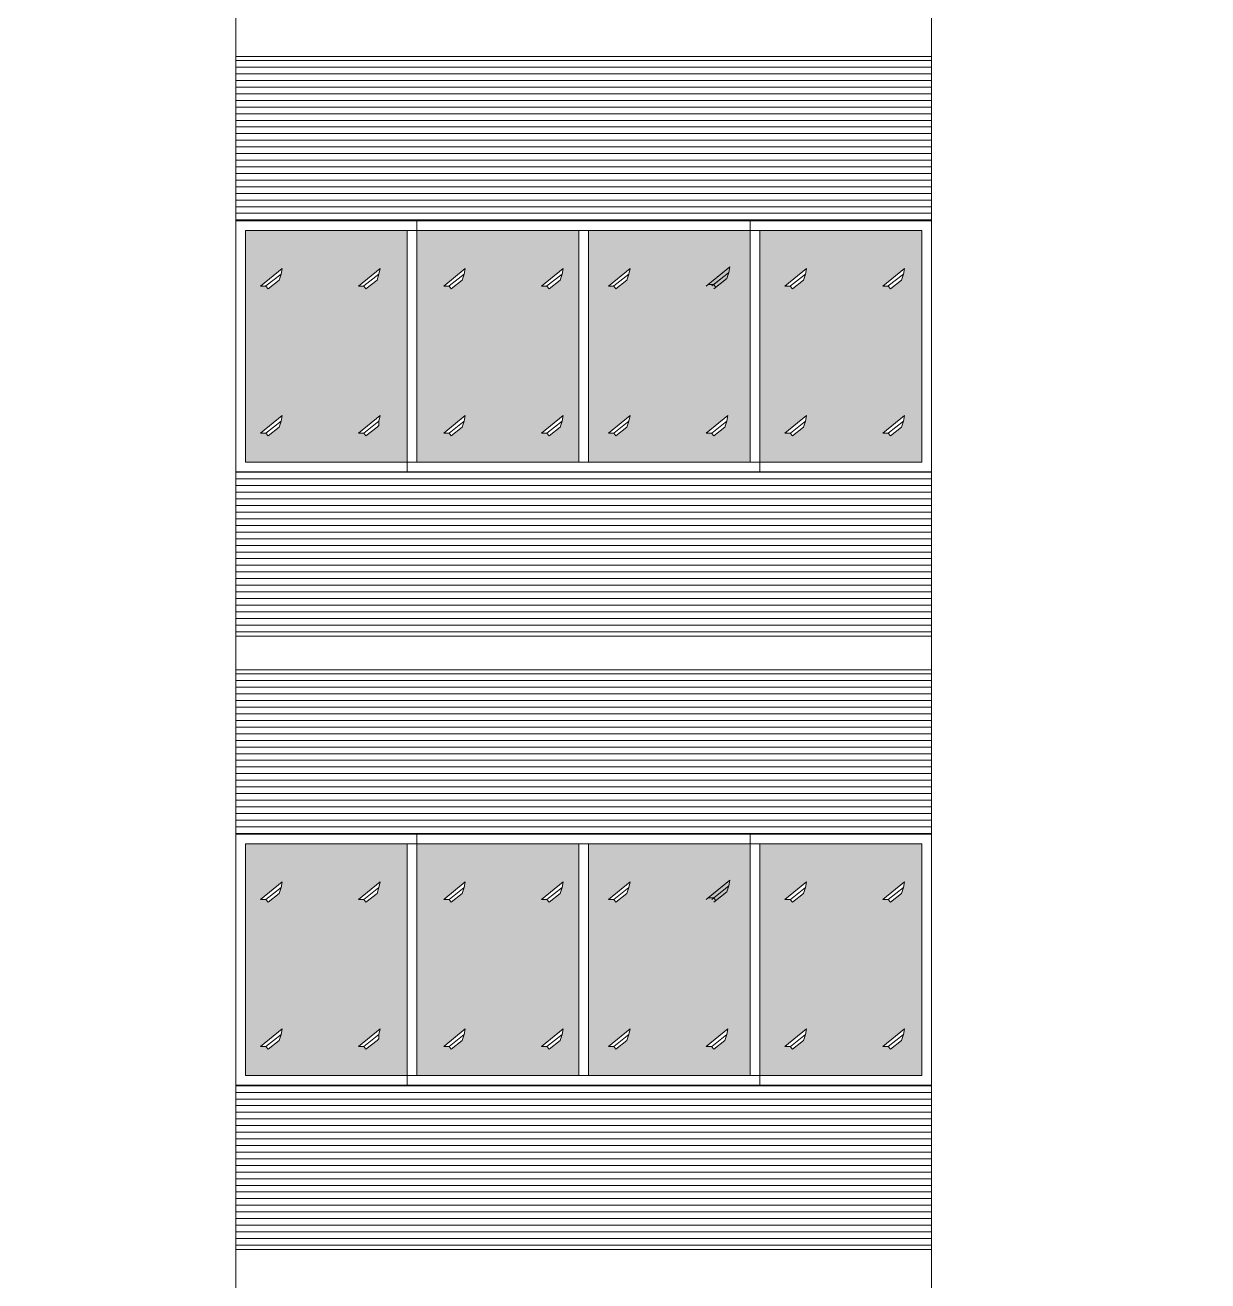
# Model space of a CAD drawing. Header units: inches. Extents: x -250485 to 735580, y -140410 to 288049.
# Drawn here: x 52529.4 to 52774.2, y 21465.4 to 21725.4 of the extents above; entities that cross this region are included whole.
import ezdxf

# ---------------------------------------------------------------- set-up
doc = ezdxf.new("R2010")
doc.units = ezdxf.units.IN
doc.header["$MEASUREMENT"] = 0
for name, color, linetype, lineweight in [('DIM_WORKING', 7, 'Continuous', 0), ('FIX', 251, 'Continuous', 0), ('HATCH', 252, 'Continuous', 0), ('Layer1', 134, 'Continuous', 0), ('window', 140, 'Continuous', 0)]:
    doc.layers.add(name, color=color, linetype=linetype, lineweight=lineweight)

msp = doc.modelspace()

# ---------------------------------------------------------------- hatches: boundary and pattern name
at = {"layer": 'DIM_WORKING', "ltscale": 30}
h = msp.add_hatch(color=256, dxfattribs=at)
h.set_gradient(color1=(191, 203, 212), one_color=1, tint=1, name='CURVED')
h.paths.add_polyline_path([(52608.46, 21682.92), (52574.96, 21682.92), (52574.96, 21634.92), (52608.46, 21634.92)])
h.paths.add_polyline_path([(52598.36, 21671.38), (52602.85, 21675.04), (52602.6, 21673.87), (52602.21, 21672.64), (52599.91, 21670.84), (52599.47, 21671.4)], flags=16)
h.paths.add_polyline_path([(52581.94, 21672.64), (52579.65, 21670.84), (52579.2, 21671.4), (52578.09, 21671.38), (52582.58, 21675.04), (52582.34, 21673.87)], flags=16)
h.paths.add_polyline_path([(52602.85, 21644.6), (52602.6, 21643.43), (52602.6, 21642.52), (52602.21, 21642.2), (52599.91, 21640.4), (52599.48, 21640.97), (52598.4, 21640.97)], flags=16)
h.paths.add_polyline_path([(52582.58, 21644.6), (52582.34, 21643.43), (52581.94, 21642.2), (52579.65, 21640.4), (52579.2, 21640.96), (52578.09, 21640.94)], flags=16)
h.paths.add_polyline_path([(52610.46, 21634.92), (52643.96, 21634.92), (52643.96, 21682.92), (52610.46, 21682.92)])
h.paths.add_polyline_path([(52617.56, 21670.84), (52617.11, 21671.4), (52616.01, 21671.38), (52620.49, 21675.04), (52620.25, 21673.87), (52619.85, 21672.64)], flags=16)
h.paths.add_polyline_path([(52620.49, 21644.6), (52620.25, 21643.43), (52619.85, 21642.2), (52617.56, 21640.4), (52617.11, 21640.96), (52616.01, 21640.94)], flags=16)
h.paths.add_polyline_path([(52636.27, 21671.38), (52640.76, 21675.04), (52640.52, 21673.87), (52640.12, 21672.64), (52637.83, 21670.84), (52637.38, 21671.4)], flags=16)
h.paths.add_polyline_path([(52636.27, 21640.94), (52640.76, 21644.6), (52640.52, 21643.43), (52640.12, 21642.2), (52637.83, 21640.4), (52637.38, 21640.96)], flags=16)
h.paths.add_polyline_path([(52645.96, 21634.92), (52679.46, 21634.92), (52679.46, 21682.92), (52645.96, 21682.92)])
h.paths.add_polyline_path([(52654.58, 21644.6), (52654.34, 21643.43), (52653.94, 21642.2), (52651.65, 21640.4), (52651.2, 21640.96), (52650.1, 21640.94)], flags=16)
h.paths.add_polyline_path([(52651.65, 21670.84), (52651.2, 21671.4), (52650.1, 21671.38), (52654.58, 21675.04), (52654.34, 21673.87), (52653.94, 21672.64)], flags=16)
h.paths.add_polyline_path([(52674.62, 21672.98), (52672.33, 21671.17), (52671.92, 21670.84), (52674.21, 21672.64)], flags=16)
h.paths.add_polyline_path([(52670.37, 21640.94), (52674.85, 21644.6), (52674.61, 21643.43), (52674.21, 21642.2), (52671.92, 21640.4), (52671.47, 21640.96)], flags=16)
h.paths.add_polyline_path([(52714.96, 21682.92), (52681.46, 21682.92), (52681.46, 21634.92), (52714.96, 21634.92)])
h.paths.add_polyline_path([(52691.13, 21644.6), (52690.88, 21643.43), (52690.49, 21642.2), (52688.19, 21640.4), (52687.75, 21640.96), (52686.64, 21640.94)], flags=16)
h.paths.add_polyline_path([(52711.39, 21644.6), (52711.15, 21643.43), (52710.75, 21642.2), (52708.46, 21640.4), (52708.02, 21640.96), (52706.91, 21640.94)], flags=16)
h.paths.add_polyline_path([(52706.91, 21671.38), (52711.39, 21675.04), (52711.15, 21673.87), (52710.75, 21672.64), (52708.46, 21670.84), (52708.02, 21671.4)], flags=16)
h.paths.add_polyline_path([(52688.19, 21670.84), (52687.75, 21671.4), (52686.64, 21671.38), (52691.13, 21675.04), (52690.88, 21673.87), (52690.49, 21672.64)], flags=16)
h = msp.add_hatch(color=256, dxfattribs=at)
h.set_gradient(color1=(191, 203, 212), one_color=1, tint=1, name='CURVED')
h.paths.add_polyline_path([(52608.46, 21555.92), (52574.96, 21555.92), (52574.96, 21507.92), (52608.46, 21507.92)])
h.paths.add_polyline_path([(52598.36, 21544.38), (52602.85, 21548.04), (52602.6, 21546.87), (52602.21, 21545.64), (52599.91, 21543.84), (52599.47, 21544.4)], flags=16)
h.paths.add_polyline_path([(52581.94, 21545.64), (52579.65, 21543.84), (52579.2, 21544.4), (52578.09, 21544.38), (52582.58, 21548.04), (52582.34, 21546.87)], flags=16)
h.paths.add_polyline_path([(52602.85, 21517.6), (52602.6, 21516.43), (52602.6, 21515.52), (52602.21, 21515.2), (52599.91, 21513.4), (52599.48, 21513.97), (52598.4, 21513.97)], flags=16)
h.paths.add_polyline_path([(52582.58, 21517.6), (52582.34, 21516.43), (52581.94, 21515.2), (52579.65, 21513.4), (52579.2, 21513.96), (52578.09, 21513.94)], flags=16)
h.paths.add_polyline_path([(52610.46, 21507.92), (52643.96, 21507.92), (52643.96, 21555.92), (52610.46, 21555.92)])
h.paths.add_polyline_path([(52617.56, 21543.84), (52617.11, 21544.4), (52616.01, 21544.38), (52620.49, 21548.04), (52620.25, 21546.87), (52619.85, 21545.64)], flags=16)
h.paths.add_polyline_path([(52620.49, 21517.6), (52620.25, 21516.43), (52619.85, 21515.2), (52617.56, 21513.4), (52617.11, 21513.96), (52616.01, 21513.94)], flags=16)
h.paths.add_polyline_path([(52636.27, 21544.38), (52640.76, 21548.04), (52640.52, 21546.87), (52640.12, 21545.64), (52637.83, 21543.84), (52637.38, 21544.4)], flags=16)
h.paths.add_polyline_path([(52636.27, 21513.94), (52640.76, 21517.6), (52640.52, 21516.43), (52640.12, 21515.2), (52637.83, 21513.4), (52637.38, 21513.96)], flags=16)
h.paths.add_polyline_path([(52645.96, 21507.92), (52679.46, 21507.92), (52679.46, 21555.92), (52645.96, 21555.92)])
h.paths.add_polyline_path([(52654.58, 21517.6), (52654.34, 21516.43), (52653.94, 21515.2), (52651.65, 21513.4), (52651.2, 21513.96), (52650.1, 21513.94)], flags=16)
h.paths.add_polyline_path([(52651.65, 21543.84), (52651.2, 21544.4), (52650.1, 21544.38), (52654.58, 21548.04), (52654.34, 21546.87), (52653.94, 21545.64)], flags=16)
h.paths.add_polyline_path([(52674.62, 21545.98), (52672.33, 21544.17), (52671.92, 21543.84), (52674.21, 21545.64)], flags=16)
h.paths.add_polyline_path([(52670.37, 21513.94), (52674.85, 21517.6), (52674.61, 21516.43), (52674.21, 21515.2), (52671.92, 21513.4), (52671.47, 21513.96)], flags=16)
h.paths.add_polyline_path([(52714.96, 21555.92), (52681.46, 21555.92), (52681.46, 21507.92), (52714.96, 21507.92)])
h.paths.add_polyline_path([(52691.13, 21517.6), (52690.88, 21516.43), (52690.49, 21515.2), (52688.19, 21513.4), (52687.75, 21513.96), (52686.64, 21513.94)], flags=16)
h.paths.add_polyline_path([(52711.39, 21517.6), (52711.15, 21516.43), (52710.75, 21515.2), (52708.46, 21513.4), (52708.02, 21513.96), (52706.91, 21513.94)], flags=16)
h.paths.add_polyline_path([(52706.91, 21544.38), (52711.39, 21548.04), (52711.15, 21546.87), (52710.75, 21545.64), (52708.46, 21543.84), (52708.02, 21544.4)], flags=16)
h.paths.add_polyline_path([(52688.19, 21543.84), (52687.75, 21544.4), (52686.64, 21544.38), (52691.13, 21548.04), (52690.88, 21546.87), (52690.49, 21545.64)], flags=16)
at = {"layer": 'FIX', "ltscale": 30}
h = msp.add_hatch(dxfattribs=at)
h.set_pattern_fill('ANSI31', color=256, scale=11, angle=315, style=0)
h.set_pattern_definition([(0, (52632.9647, 21676.827), (4e-16, 1.375), [])])
h.paths.add_polyline_path([(52480.46, 21632.92), (52336.46, 21632.92), (52336.46, 21598.92), (52480.46, 21598.92)])
h.paths.add_polyline_path([(52716.96, 21632.92), (52572.96, 21632.92), (52572.96, 21598.92), (52716.96, 21598.92)])
h.paths.add_polyline_path([(52716.96, 21718.92), (52572.96, 21718.92), (52572.96, 21684.92), (52716.96, 21684.92)])
h.paths.add_polyline_path([(52841.71, 21718.92), (52787.25, 21718.92), (52787.25, 21684.92), (52841.71, 21684.92)])
h.paths.add_polyline_path([(52841.71, 21632.92), (52787.25, 21632.92), (52787.25, 21598.92), (52841.71, 21598.92)])
h = msp.add_hatch(dxfattribs=at)
h.set_pattern_fill('ANSI31', color=256, scale=11, angle=315, style=0)
h.set_pattern_definition([(0, (52632.9647, 21549.827), (4e-16, 1.375), [])])
h.paths.add_polyline_path([(52480.46, 21505.92), (52336.46, 21505.92), (52336.46, 21471.92), (52480.46, 21471.92)])
h.paths.add_polyline_path([(52716.96, 21505.92), (52572.96, 21505.92), (52572.96, 21471.92), (52716.96, 21471.92)])
h.paths.add_polyline_path([(52716.96, 21591.92), (52572.96, 21591.92), (52572.96, 21557.92), (52716.96, 21557.92)])
h.paths.add_polyline_path([(52841.71, 21591.92), (52787.25, 21591.92), (52787.25, 21557.92), (52841.71, 21557.92)])
h.paths.add_polyline_path([(52841.71, 21505.92), (52787.25, 21505.92), (52787.25, 21471.92), (52841.71, 21471.92)])

# ---------------------------------------------------------------- linework, layer by layer
for points in [[(52572.96, 21344.92), (52480.46, 21344.92), (52480.46, 21972.92), (52572.96, 21972.92)], [(52787.25, 21972.92), (52716.96, 21972.92), (52716.96, 21344.92), (52787.25, 21344.92)]]:
    msp.add_lwpolyline(points, close=True, dxfattribs=at)
at = {"layer": 'HATCH', "ltscale": 30}
for p, q in [((52572.96, 21598.92), (52572.96, 21718.92)), ((52716.96, 21598.92), (52716.96, 21718.92)), ((52572.96, 21471.92), (52572.96, 21591.92)), ((52716.96, 21471.92), (52716.96, 21591.92))]:
    msp.add_line(p, q, dxfattribs=at)
for points in [[(52572.96, 21718.92), (52716.96, 21718.92)], [(52572.96, 21598.92), (52716.96, 21598.92)], [(52572.96, 21598.92), (52716.96, 21598.92)], [(52572.96, 21591.92), (52716.96, 21591.92)], [(52572.96, 21471.92), (52716.96, 21471.92)], [(52572.96, 21471.92), (52716.96, 21471.92)]]:
    msp.add_lwpolyline(points, dxfattribs=at)
at = {"layer": 'Layer1', "ltscale": 30}
for p, q in [((52578.09, 21671.38), (52582.58, 21675.04)), ((52579.21, 21671.41), (52582.34, 21673.87)), ((52582.34, 21673.87), (52581.94, 21672.64)), ((52582.58, 21675.04), (52582.34, 21673.87)), ((52598.36, 21671.38), (52602.85, 21675.04)), ((52598.36, 21671.38), (52602.85, 21675.04)), ((52599.48, 21671.41), (52602.6, 21673.87)), ((52599.48, 21671.41), (52602.6, 21673.87)), ((52602.6, 21673.87), (52602.21, 21672.64)), ((52602.85, 21675.04), (52602.6, 21673.87)), ((52616.01, 21671.38), (52620.49, 21675.04)), ((52616.01, 21671.38), (52620.49, 21675.04)), ((52617.12, 21671.41), (52620.25, 21673.87)), ((52617.12, 21671.41), (52620.25, 21673.87)), ((52620.25, 21673.87), (52619.85, 21672.64)), ((52620.49, 21675.04), (52620.25, 21673.87)), ((52636.27, 21671.38), (52640.76, 21675.04)), ((52636.27, 21671.38), (52640.76, 21675.04)), ((52637.39, 21671.41), (52640.52, 21673.87)), ((52637.39, 21671.41), (52640.52, 21673.87)), ((52640.52, 21673.87), (52640.12, 21672.64)), ((52640.76, 21675.04), (52640.52, 21673.87)), ((52650.1, 21671.38), (52654.58, 21675.04)), ((52650.1, 21671.38), (52654.58, 21675.04)), ((52651.21, 21671.41), (52654.34, 21673.87)), ((52651.21, 21671.41), (52654.34, 21673.87)), ((52654.34, 21673.87), (52653.94, 21672.64)), ((52654.58, 21675.04), (52654.34, 21673.87)), ((52670.37, 21671.38), (52674.85, 21675.04)), ((52670.78, 21671.72), (52675.26, 21675.38)), ((52671.48, 21671.41), (52674.61, 21673.87)), ((52671.89, 21671.74), (52675.02, 21674.21)), ((52675.02, 21674.21), (52674.62, 21672.98)), ((52675.26, 21675.38), (52675.02, 21674.21)), ((52686.64, 21671.38), (52691.13, 21675.04)), ((52686.64, 21671.38), (52691.13, 21675.04)), ((52687.76, 21671.41), (52690.88, 21673.87)), ((52687.76, 21671.41), (52690.88, 21673.87)), ((52690.88, 21673.87), (52690.49, 21672.64)), ((52691.13, 21675.04), (52690.88, 21673.87)), ((52706.91, 21671.38), (52711.39, 21675.04)), ((52706.91, 21671.38), (52711.39, 21675.04)), ((52708.03, 21671.41), (52711.15, 21673.87)), ((52708.03, 21671.41), (52711.15, 21673.87)), ((52711.15, 21673.87), (52710.75, 21672.64)), ((52711.39, 21675.04), (52711.15, 21673.87)), ((52579.2, 21671.4), (52578.09, 21671.38)), ((52579.65, 21670.84), (52579.2, 21671.4)), ((52579.65, 21670.84), (52581.94, 21672.64)), ((52599.47, 21671.4), (52598.36, 21671.38)), ((52599.91, 21670.84), (52599.47, 21671.4)), ((52599.91, 21670.84), (52602.21, 21672.64)), ((52599.91, 21670.84), (52602.21, 21672.64)), ((52617.11, 21671.4), (52616.01, 21671.38)), ((52617.56, 21670.84), (52617.11, 21671.4)), ((52617.56, 21670.84), (52619.85, 21672.64)), ((52617.56, 21670.84), (52619.85, 21672.64)), ((52637.38, 21671.4), (52636.27, 21671.38)), ((52637.83, 21670.84), (52637.38, 21671.4)), ((52637.83, 21670.84), (52640.12, 21672.64)), ((52637.83, 21670.84), (52640.12, 21672.64)), ((52651.2, 21671.4), (52650.1, 21671.38)), ((52651.65, 21670.84), (52651.2, 21671.4)), ((52651.65, 21670.84), (52653.94, 21672.64)), ((52651.65, 21670.84), (52653.94, 21672.64)), ((52671.88, 21671.74), (52670.78, 21671.72)), ((52672.33, 21671.17), (52671.88, 21671.74)), ((52671.92, 21670.84), (52674.21, 21672.64)), ((52672.33, 21671.17), (52674.62, 21672.98)), ((52687.75, 21671.4), (52686.64, 21671.38)), ((52688.19, 21670.84), (52687.75, 21671.4)), ((52688.19, 21670.84), (52690.49, 21672.64)), ((52688.19, 21670.84), (52690.49, 21672.64)), ((52708.02, 21671.4), (52706.91, 21671.38)), ((52708.46, 21670.84), (52708.02, 21671.4)), ((52708.46, 21670.84), (52710.75, 21672.64)), ((52708.46, 21670.84), (52710.75, 21672.64)), ((52578.09, 21640.94), (52582.58, 21644.6)), ((52578.09, 21640.94), (52582.58, 21644.6)), ((52579.21, 21640.97), (52582.34, 21643.43)), ((52579.21, 21640.97), (52582.34, 21643.43)), ((52582.34, 21643.43), (52581.94, 21642.2)), ((52582.58, 21644.6), (52582.34, 21643.43)), ((52598.36, 21640.94), (52602.85, 21644.6)), ((52599.48, 21640.97), (52602.6, 21643.43)), ((52602.6, 21642.52), (52602.21, 21642.2)), ((52602.85, 21644.6), (52602.6, 21643.43)), ((52602.6, 21643.43), (52602.6, 21642.52)), ((52616.01, 21640.94), (52620.49, 21644.6)), ((52616.01, 21640.94), (52620.49, 21644.6)), ((52617.12, 21640.97), (52620.25, 21643.43)), ((52617.12, 21640.97), (52620.25, 21643.43)), ((52620.25, 21643.43), (52619.85, 21642.2)), ((52620.49, 21644.6), (52620.25, 21643.43)), ((52636.27, 21640.94), (52640.76, 21644.6)), ((52636.27, 21640.94), (52640.76, 21644.6)), ((52637.39, 21640.97), (52640.52, 21643.43)), ((52637.39, 21640.97), (52640.52, 21643.43)), ((52640.52, 21643.43), (52640.12, 21642.2)), ((52640.76, 21644.6), (52640.52, 21643.43)), ((52650.1, 21640.94), (52654.58, 21644.6)), ((52650.1, 21640.94), (52654.58, 21644.6)), ((52651.21, 21640.97), (52654.34, 21643.43)), ((52651.21, 21640.97), (52654.34, 21643.43)), ((52654.34, 21643.43), (52653.94, 21642.2)), ((52654.58, 21644.6), (52654.34, 21643.43)), ((52670.37, 21640.94), (52674.85, 21644.6)), ((52670.37, 21640.94), (52674.85, 21644.6)), ((52671.48, 21640.97), (52674.61, 21643.43)), ((52671.48, 21640.97), (52674.61, 21643.43)), ((52674.61, 21643.43), (52674.21, 21642.2)), ((52674.85, 21644.6), (52674.61, 21643.43)), ((52686.64, 21640.94), (52691.13, 21644.6)), ((52686.64, 21640.94), (52691.13, 21644.6)), ((52687.76, 21640.97), (52690.88, 21643.43)), ((52687.76, 21640.97), (52690.88, 21643.43)), ((52690.88, 21643.43), (52690.49, 21642.2)), ((52691.13, 21644.6), (52690.88, 21643.43)), ((52706.91, 21640.94), (52711.39, 21644.6)), ((52706.91, 21640.94), (52711.39, 21644.6)), ((52708.03, 21640.97), (52711.15, 21643.43)), ((52708.03, 21640.97), (52711.15, 21643.43)), ((52711.15, 21643.43), (52710.75, 21642.2)), ((52711.39, 21644.6), (52711.15, 21643.43)), ((52579.2, 21640.96), (52578.09, 21640.94)), ((52579.65, 21640.4), (52579.2, 21640.96)), ((52579.65, 21640.4), (52581.94, 21642.2)), ((52579.65, 21640.4), (52581.94, 21642.2)), ((52599.48, 21640.97), (52598.36, 21640.97)), ((52599.91, 21640.4), (52599.48, 21640.97)), ((52599.91, 21640.4), (52602.21, 21642.2)), ((52602.21, 21642.2), (52599.91, 21640.4)), ((52617.11, 21640.96), (52616.01, 21640.94)), ((52617.56, 21640.4), (52617.11, 21640.96)), ((52617.56, 21640.4), (52619.85, 21642.2)), ((52617.56, 21640.4), (52619.85, 21642.2)), ((52637.38, 21640.96), (52636.27, 21640.94)), ((52637.83, 21640.4), (52637.38, 21640.96)), ((52637.83, 21640.4), (52640.12, 21642.2)), ((52637.83, 21640.4), (52640.12, 21642.2)), ((52651.2, 21640.96), (52650.1, 21640.94)), ((52651.65, 21640.4), (52651.2, 21640.96)), ((52651.65, 21640.4), (52653.94, 21642.2)), ((52651.65, 21640.4), (52653.94, 21642.2)), ((52671.47, 21640.96), (52670.37, 21640.94)), ((52671.92, 21640.4), (52671.47, 21640.96)), ((52671.92, 21640.4), (52674.21, 21642.2)), ((52671.92, 21640.4), (52674.21, 21642.2)), ((52687.75, 21640.96), (52686.64, 21640.94)), ((52688.19, 21640.4), (52687.75, 21640.96)), ((52688.19, 21640.4), (52690.49, 21642.2)), ((52688.19, 21640.4), (52690.49, 21642.2)), ((52708.02, 21640.96), (52706.91, 21640.94)), ((52708.46, 21640.4), (52708.02, 21640.96)), ((52708.46, 21640.4), (52710.75, 21642.2)), ((52708.46, 21640.4), (52710.75, 21642.2)), ((52578.09, 21544.38), (52582.58, 21548.04)), ((52579.21, 21544.41), (52582.34, 21546.87)), ((52582.34, 21546.87), (52581.94, 21545.64)), ((52582.58, 21548.04), (52582.34, 21546.87)), ((52598.36, 21544.38), (52602.85, 21548.04)), ((52598.36, 21544.38), (52602.85, 21548.04)), ((52599.48, 21544.41), (52602.6, 21546.87)), ((52599.48, 21544.41), (52602.6, 21546.87)), ((52602.6, 21546.87), (52602.21, 21545.64)), ((52602.85, 21548.04), (52602.6, 21546.87)), ((52616.01, 21544.38), (52620.49, 21548.04)), ((52616.01, 21544.38), (52620.49, 21548.04)), ((52617.12, 21544.41), (52620.25, 21546.87)), ((52617.12, 21544.41), (52620.25, 21546.87)), ((52620.25, 21546.87), (52619.85, 21545.64)), ((52620.49, 21548.04), (52620.25, 21546.87)), ((52636.27, 21544.38), (52640.76, 21548.04)), ((52636.27, 21544.38), (52640.76, 21548.04)), ((52637.39, 21544.41), (52640.52, 21546.87)), ((52637.39, 21544.41), (52640.52, 21546.87)), ((52640.52, 21546.87), (52640.12, 21545.64)), ((52640.76, 21548.04), (52640.52, 21546.87)), ((52650.1, 21544.38), (52654.58, 21548.04)), ((52650.1, 21544.38), (52654.58, 21548.04)), ((52651.21, 21544.41), (52654.34, 21546.87)), ((52651.21, 21544.41), (52654.34, 21546.87)), ((52654.34, 21546.87), (52653.94, 21545.64)), ((52654.58, 21548.04), (52654.34, 21546.87)), ((52670.37, 21544.38), (52674.85, 21548.04)), ((52670.78, 21544.72), (52675.26, 21548.38)), ((52671.48, 21544.41), (52674.61, 21546.87)), ((52671.89, 21544.74), (52675.02, 21547.21)), ((52675.02, 21547.21), (52674.62, 21545.98)), ((52675.26, 21548.38), (52675.02, 21547.21)), ((52686.64, 21544.38), (52691.13, 21548.04)), ((52686.64, 21544.38), (52691.13, 21548.04)), ((52687.76, 21544.41), (52690.88, 21546.87)), ((52687.76, 21544.41), (52690.88, 21546.87)), ((52690.88, 21546.87), (52690.49, 21545.64)), ((52691.13, 21548.04), (52690.88, 21546.87)), ((52706.91, 21544.38), (52711.39, 21548.04)), ((52706.91, 21544.38), (52711.39, 21548.04)), ((52708.03, 21544.41), (52711.15, 21546.87)), ((52708.03, 21544.41), (52711.15, 21546.87)), ((52711.15, 21546.87), (52710.75, 21545.64)), ((52711.39, 21548.04), (52711.15, 21546.87)), ((52579.2, 21544.4), (52578.09, 21544.38)), ((52579.65, 21543.84), (52579.2, 21544.4)), ((52579.65, 21543.84), (52581.94, 21545.64)), ((52599.47, 21544.4), (52598.36, 21544.38)), ((52599.91, 21543.84), (52599.47, 21544.4)), ((52599.91, 21543.84), (52602.21, 21545.64)), ((52599.91, 21543.84), (52602.21, 21545.64)), ((52617.11, 21544.4), (52616.01, 21544.38)), ((52617.56, 21543.84), (52617.11, 21544.4)), ((52617.56, 21543.84), (52619.85, 21545.64)), ((52617.56, 21543.84), (52619.85, 21545.64)), ((52637.38, 21544.4), (52636.27, 21544.38)), ((52637.83, 21543.84), (52637.38, 21544.4)), ((52637.83, 21543.84), (52640.12, 21545.64)), ((52637.83, 21543.84), (52640.12, 21545.64)), ((52651.2, 21544.4), (52650.1, 21544.38)), ((52651.65, 21543.84), (52651.2, 21544.4)), ((52651.65, 21543.84), (52653.94, 21545.64)), ((52651.65, 21543.84), (52653.94, 21545.64)), ((52671.88, 21544.74), (52670.78, 21544.72)), ((52672.33, 21544.17), (52671.88, 21544.74)), ((52671.92, 21543.84), (52674.21, 21545.64)), ((52672.33, 21544.17), (52674.62, 21545.98)), ((52687.75, 21544.4), (52686.64, 21544.38)), ((52688.19, 21543.84), (52687.75, 21544.4)), ((52688.19, 21543.84), (52690.49, 21545.64)), ((52688.19, 21543.84), (52690.49, 21545.64)), ((52708.02, 21544.4), (52706.91, 21544.38)), ((52708.46, 21543.84), (52708.02, 21544.4)), ((52708.46, 21543.84), (52710.75, 21545.64)), ((52708.46, 21543.84), (52710.75, 21545.64)), ((52578.09, 21513.94), (52582.58, 21517.6)), ((52578.09, 21513.94), (52582.58, 21517.6)), ((52582.58, 21517.6), (52582.34, 21516.43)), ((52598.36, 21513.94), (52602.85, 21517.6)), ((52602.85, 21517.6), (52602.6, 21516.43)), ((52616.01, 21513.94), (52620.49, 21517.6)), ((52616.01, 21513.94), (52620.49, 21517.6)), ((52620.49, 21517.6), (52620.25, 21516.43)), ((52636.27, 21513.94), (52640.76, 21517.6)), ((52636.27, 21513.94), (52640.76, 21517.6)), ((52640.76, 21517.6), (52640.52, 21516.43)), ((52650.1, 21513.94), (52654.58, 21517.6)), ((52650.1, 21513.94), (52654.58, 21517.6)), ((52654.58, 21517.6), (52654.34, 21516.43)), ((52670.37, 21513.94), (52674.85, 21517.6)), ((52670.37, 21513.94), (52674.85, 21517.6)), ((52674.85, 21517.6), (52674.61, 21516.43)), ((52686.64, 21513.94), (52691.13, 21517.6)), ((52686.64, 21513.94), (52691.13, 21517.6)), ((52691.13, 21517.6), (52690.88, 21516.43)), ((52706.91, 21513.94), (52711.39, 21517.6)), ((52706.91, 21513.94), (52711.39, 21517.6)), ((52711.39, 21517.6), (52711.15, 21516.43)), ((52579.21, 21513.97), (52582.34, 21516.43)), ((52579.21, 21513.97), (52582.34, 21516.43)), ((52579.65, 21513.4), (52581.94, 21515.2)), ((52579.65, 21513.4), (52581.94, 21515.2)), ((52582.34, 21516.43), (52581.94, 21515.2)), ((52599.48, 21513.97), (52602.6, 21516.43)), ((52599.91, 21513.4), (52602.21, 21515.2)), ((52602.21, 21515.2), (52599.91, 21513.4)), ((52602.6, 21515.52), (52602.21, 21515.2)), ((52602.6, 21516.43), (52602.6, 21515.52)), ((52617.12, 21513.97), (52620.25, 21516.43)), ((52617.12, 21513.97), (52620.25, 21516.43)), ((52617.56, 21513.4), (52619.85, 21515.2)), ((52617.56, 21513.4), (52619.85, 21515.2)), ((52620.25, 21516.43), (52619.85, 21515.2)), ((52637.39, 21513.97), (52640.52, 21516.43)), ((52637.39, 21513.97), (52640.52, 21516.43)), ((52637.83, 21513.4), (52640.12, 21515.2)), ((52637.83, 21513.4), (52640.12, 21515.2)), ((52640.52, 21516.43), (52640.12, 21515.2)), ((52651.21, 21513.97), (52654.34, 21516.43)), ((52651.21, 21513.97), (52654.34, 21516.43)), ((52651.65, 21513.4), (52653.94, 21515.2)), ((52651.65, 21513.4), (52653.94, 21515.2)), ((52654.34, 21516.43), (52653.94, 21515.2)), ((52671.48, 21513.97), (52674.61, 21516.43)), ((52671.48, 21513.97), (52674.61, 21516.43)), ((52671.92, 21513.4), (52674.21, 21515.2)), ((52671.92, 21513.4), (52674.21, 21515.2)), ((52674.61, 21516.43), (52674.21, 21515.2)), ((52687.76, 21513.97), (52690.88, 21516.43)), ((52687.76, 21513.97), (52690.88, 21516.43)), ((52688.19, 21513.4), (52690.49, 21515.2)), ((52688.19, 21513.4), (52690.49, 21515.2)), ((52690.88, 21516.43), (52690.49, 21515.2)), ((52708.03, 21513.97), (52711.15, 21516.43)), ((52708.03, 21513.97), (52711.15, 21516.43)), ((52708.46, 21513.4), (52710.75, 21515.2)), ((52708.46, 21513.4), (52710.75, 21515.2)), ((52711.15, 21516.43), (52710.75, 21515.2)), ((52579.2, 21513.96), (52578.09, 21513.94)), ((52579.65, 21513.4), (52579.2, 21513.96)), ((52599.48, 21513.97), (52598.36, 21513.97)), ((52599.91, 21513.4), (52599.48, 21513.97)), ((52617.11, 21513.96), (52616.01, 21513.94)), ((52617.56, 21513.4), (52617.11, 21513.96)), ((52637.38, 21513.96), (52636.27, 21513.94)), ((52637.83, 21513.4), (52637.38, 21513.96)), ((52651.2, 21513.96), (52650.1, 21513.94)), ((52651.65, 21513.4), (52651.2, 21513.96)), ((52671.47, 21513.96), (52670.37, 21513.94)), ((52671.92, 21513.4), (52671.47, 21513.96)), ((52687.75, 21513.96), (52686.64, 21513.94)), ((52688.19, 21513.4), (52687.75, 21513.96)), ((52708.02, 21513.96), (52706.91, 21513.94)), ((52708.46, 21513.4), (52708.02, 21513.96))]:
    msp.add_line(p, q, dxfattribs=at)
at = {"layer": 'window', "ltscale": 30}
for p, q in [((52610.46, 21684.92), (52610.46, 21634.92)), ((52679.46, 21684.92), (52679.46, 21634.92)), ((52608.46, 21682.92), (52608.46, 21632.92)), ((52643.96, 21682.92), (52643.96, 21634.92)), ((52645.96, 21682.92), (52645.96, 21634.92)), ((52681.46, 21682.92), (52681.46, 21632.92)), ((52610.46, 21557.92), (52610.46, 21507.92)), ((52679.46, 21557.92), (52679.46, 21507.92)), ((52608.46, 21555.92), (52608.46, 21505.92)), ((52643.96, 21555.92), (52643.96, 21507.92)), ((52645.96, 21555.92), (52645.96, 21507.92)), ((52681.46, 21555.92), (52681.46, 21505.92))]:
    msp.add_line(p, q, dxfattribs=at)
for points in [[(52716.96, 21684.92), (52572.96, 21684.92), (52572.96, 21632.92), (52716.96, 21632.92)], [(52716.96, 21684.92), (52572.96, 21684.92), (52572.96, 21632.92), (52716.96, 21632.92)], [(52714.96, 21682.92), (52574.96, 21682.92), (52574.96, 21634.92), (52714.96, 21634.92)], [(52716.96, 21557.92), (52572.96, 21557.92), (52572.96, 21505.92), (52716.96, 21505.92)], [(52716.96, 21557.92), (52572.96, 21557.92), (52572.96, 21505.92), (52716.96, 21505.92)], [(52714.96, 21555.92), (52574.96, 21555.92), (52574.96, 21507.92), (52714.96, 21507.92)]]:
    msp.add_lwpolyline(points, close=True, dxfattribs=at)
for points in [[(52608.46, 21682.92), (52574.96, 21682.92), (52574.96, 21634.92), (52608.46, 21634.92)], [(52643.96, 21682.92), (52610.46, 21682.92)], [(52679.46, 21682.92), (52645.96, 21682.92)], [(52681.46, 21634.92), (52714.96, 21634.92), (52714.96, 21682.92), (52681.46, 21682.92)], [(52610.46, 21634.92), (52643.96, 21634.92)], [(52645.96, 21634.92), (52679.46, 21634.92)], [(52608.46, 21555.92), (52574.96, 21555.92), (52574.96, 21507.92), (52608.46, 21507.92)], [(52643.96, 21555.92), (52610.46, 21555.92)], [(52679.46, 21555.92), (52645.96, 21555.92)], [(52681.46, 21507.92), (52714.96, 21507.92), (52714.96, 21555.92), (52681.46, 21555.92)], [(52610.46, 21507.92), (52643.96, 21507.92)], [(52645.96, 21507.92), (52679.46, 21507.92)]]:
    msp.add_lwpolyline(points, dxfattribs=at)

doc.saveas('drawing.dxf')
